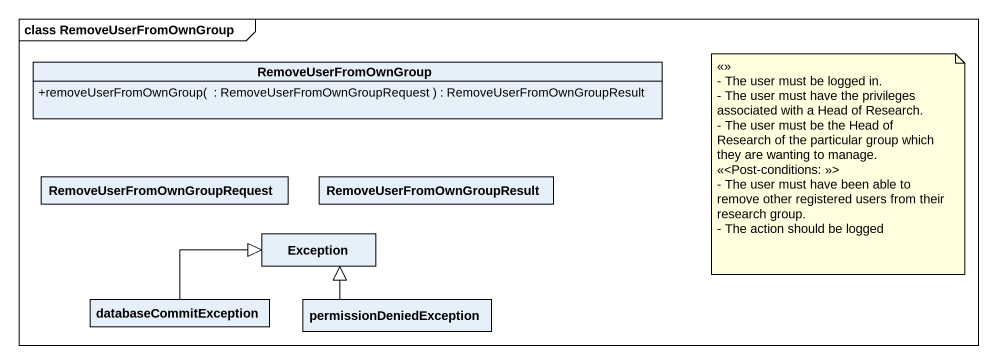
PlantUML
@startuml
mainframe class RemoveUserFromOwnGroup
hide circle
hide empty members
skinparam classAttributeIconSize 0
class RemoveUserFromOwnGroup {
  +removeUserFromOwnGroup(  : RemoveUserFromOwnGroupRequest ) : RemoveUserFromOwnGroupResult
}
class "RemoveUserFromOwnGroupRequest" as RemoveUserFromOwnGroupReques
class RemoveUserFromOwnGroupResult
class "Exception" as Exception_
class databaseCommitException
class permissionDeniedException
databaseCommitException -right-|> Exception_
permissionDeniedException -up-|> Exception_
note as N1
  <<>>
  - The user must be logged in.
  - The user must have the privileges associated with a Head of Research.
  - The user must be the Head of Research of the particular group which they are wanting to manage.
  <<<Post-conditions: >>>
  - The user must have been able to remove other registered users from their research group.
  - The action should be logged
end note
@enduml
